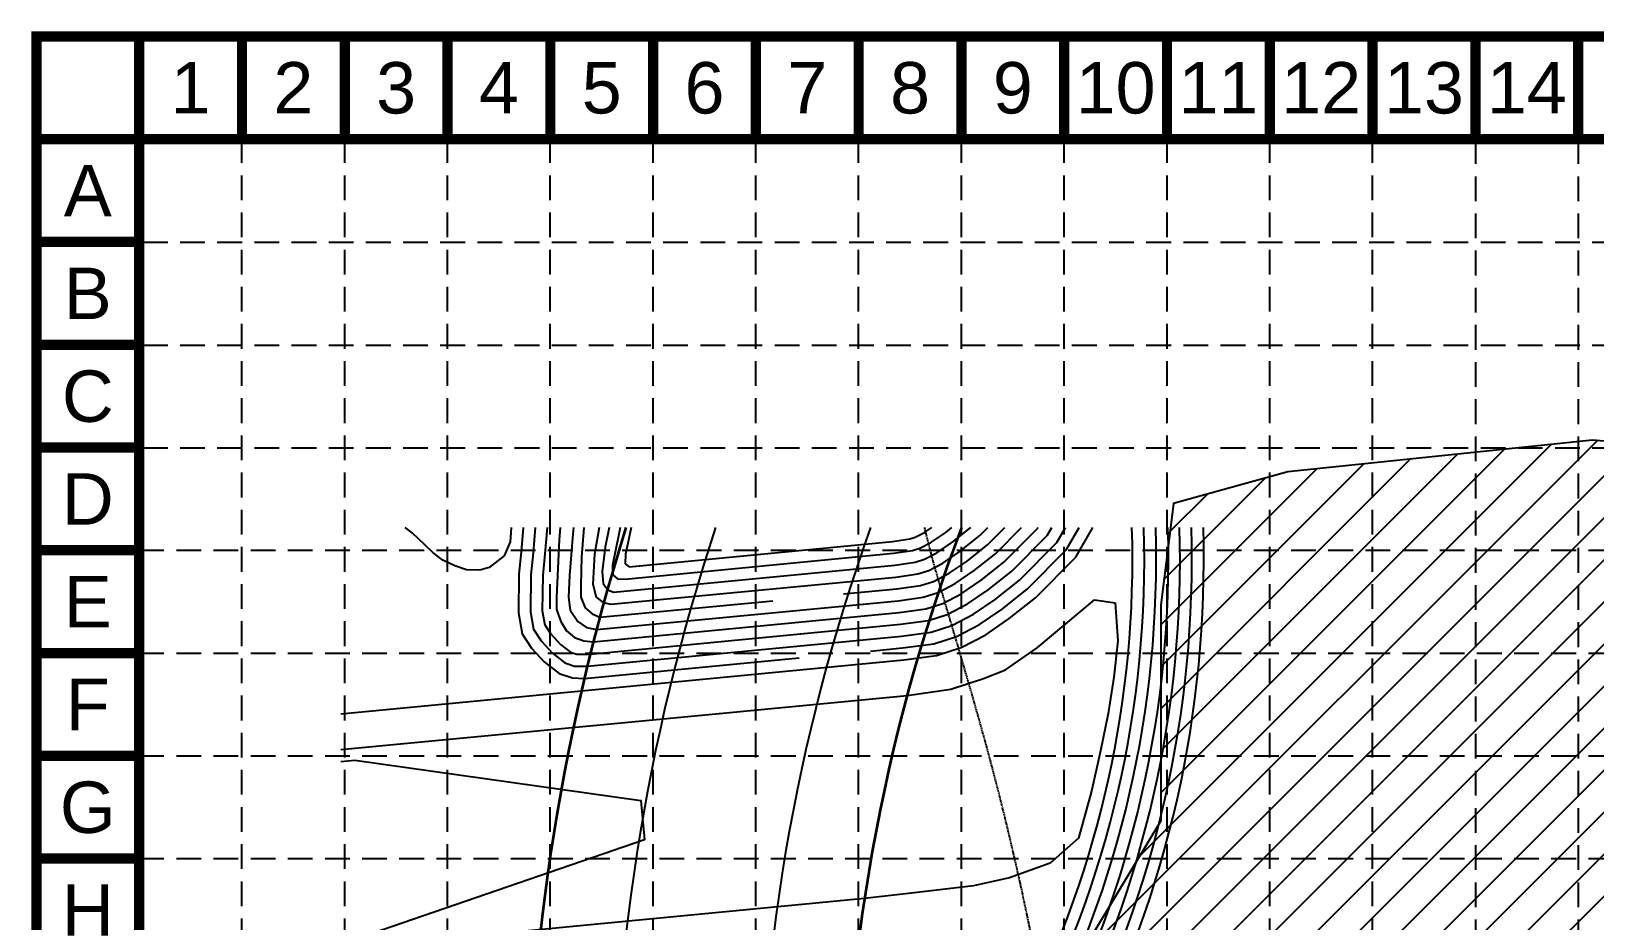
# Model space of a CAD drawing. Header units: inches. Extents: x 2387375 to 2389038, y 7083851 to 7084891.
# Drawn here: x 2387375.4 to 2387769.8, y 7084666.2 to 7084890.6 of the extents above; entities that cross this region are included whole.
import ezdxf
from ezdxf.enums import TextEntityAlignment as Align

# ---------------------------------------------------------------- set-up
doc = ezdxf.new("R2010")
doc.units = ezdxf.units.IN
doc.header["$MEASUREMENT"] = 0
doc.linetypes.add('add_topo$0$CREEK2', pattern=[1.75, 0.625, -0.125, 0, -0.125, 0, -0.125, 0, -0.125, 0.625])
doc.linetypes.add('HIDDEN', pattern=[0.375, 0.25, -0.125])
for name, color, linetype in [('add_topo$0$CURB', 4, 'Continuous'), ('add_topo$0$LAKES', 8, 'add_topo$0$CREEK2'), ('add_topo$0$ROW-34', 6, 'Continuous'), ('BASE', 7, 'Continuous'), ('GRID', 254, 'HIDDEN'), ('JCTR1$0$TP-CT-MAJR', 251, 'Continuous'), ('JCTR1$0$TP-CT-MINR', 253, 'Continuous'), ('WATER', 5, 'Continuous')]:
    doc.layers.add(name, color=color, linetype=linetype)
doc.layers.add('CRWR1$0$CRW-EX-ROW', color=22, linetype='Continuous', lineweight=35)
doc.styles.get("Standard").update_dxf_attribs({"font": 'ARIAL.TTF'})

msp = doc.modelspace()

# ---------------------------------------------------------------- hatches: boundary and pattern name
at = {"layer": 'WATER'}
h = msp.add_hatch(dxfattribs=at)
h.set_pattern_fill('ANSI31', color=256, scale=60, style=0)
h.paths.add_polyline_path([(2387654.94, 7084521.62), (2387679.64, 7084506.64), (2387723.77, 7084497.76), (2387889.16, 7084510.8), (2387926.35, 7084514.13), (2388016.7, 7084533), (2388141.86, 7084565.74), (2388228.84, 7084591.57), (2388390.66, 7084629), (2388500.85, 7084657.63), (2388592.27, 7084679.7), (2388707.43, 7084710.82), (2388737.54, 7084716.2), (2388780.22, 7084766.43), (2388754.71, 7084793.89), (2388201.91, 7084776.28), (2388014.44, 7084766.67), (2387879.85, 7084777.88), (2387769.29, 7084787.49), (2387692.38, 7084779.48), (2387663.54, 7084771.47), (2387660.34, 7084745.84), (2387660.34, 7084691.39), (2387641.11, 7084659.35), (2387628.29, 7084611.3), (2387633.61, 7084569.81), (2387646.88, 7084529.48)])

# ---------------------------------------------------------------- linework, layer by layer
at = {"layer": 'add_topo$0$CURB', "color": 7, "linetype": 'Continuous'}
for radius, start in [(518.5, 161.7485), (481.5, 160.2902)]:
    msp.add_arc((2388040.42, 7084603.01), radius, start, 180.472, dxfattribs=at)
at = {"layer": 'add_topo$0$LAKES', "ltscale": 0.5}
msp.add_lwpolyline([(2387600.7, 7084765.39), (2387601.7, 7084761.23), (2387602.9, 7084756.69), (2387604.24, 7084751.98), (2387605.66, 7084747.12), (2387607.14, 7084742.12), (2387608.65, 7084737.01), (2387610.17, 7084731.81), (2387611.71, 7084726.53), (2387613.25, 7084721.19), (2387614.77, 7084715.8), (2387616.26, 7084710.4), (2387617.72, 7084704.98), (2387619.12, 7084699.58), (2387620.48, 7084694.2), (2387621.78, 7084688.86), (2387623.02, 7084683.57), (2387624.22, 7084678.34), (2387625.36, 7084673.19), (2387626.44, 7084668.12), (2387627.47, 7084663.15)], dxfattribs=at)
msp.add_lwpolyline([(2387600.7, 7084765.39), (2387601.7, 7084761.23), (2387602.9, 7084756.69), (2387604.24, 7084751.98), (2387605.66, 7084747.12), (2387607.14, 7084742.12), (2387608.65, 7084737.01), (2387610.17, 7084731.81), (2387611.71, 7084726.53), (2387613.25, 7084721.19), (2387614.77, 7084715.8), (2387616.26, 7084710.4), (2387617.72, 7084704.98), (2387619.12, 7084699.58), (2387620.48, 7084694.2), (2387621.78, 7084688.86), (2387623.02, 7084683.57), (2387624.22, 7084678.34), (2387625.36, 7084673.19), (2387626.44, 7084668.12), (2387627.47, 7084663.15)], dxfattribs=at)
at = {"layer": 'add_topo$0$ROW-34', "color": 7, "linetype": 'Continuous'}
msp.add_arc((2388040.42, 7084603.01), 540, 162.4992, 177.8184, dxfattribs=at)
at = {"layer": 'BASE', "const_width": 2.59}
for points in [[(2387376.68, 7083852.09), (2389036.25, 7083852.09), (2389036.25, 7084889.32), (2387376.68, 7084889.32)], [(2387402.61, 7083878.02), (2389010.32, 7083878.02), (2389010.32, 7084863.39), (2387402.61, 7084863.39)]]:
    msp.add_lwpolyline(points, close=True, dxfattribs=at)
for points in [[(2387402.61, 7084863.39), (2387402.61, 7084889.32)], [(2387428.54, 7084863.39), (2387428.54, 7084889.32)], [(2387454.47, 7084863.39), (2387454.47, 7084889.32)], [(2387480.4, 7084863.39), (2387480.4, 7084889.32)], [(2387506.33, 7084863.39), (2387506.33, 7084889.32)], [(2387532.26, 7084863.39), (2387532.26, 7084889.32)], [(2387558.19, 7084863.39), (2387558.19, 7084889.32)], [(2387584.12, 7084863.39), (2387584.12, 7084889.32)], [(2387610.05, 7084863.39), (2387610.05, 7084889.32)], [(2387635.98, 7084863.39), (2387635.98, 7084889.32)], [(2387661.91, 7084863.39), (2387661.91, 7084889.32)], [(2387687.84, 7084863.39), (2387687.84, 7084889.32)], [(2387713.78, 7084863.39), (2387713.78, 7084889.32)], [(2387739.71, 7084863.39), (2387739.71, 7084889.32)], [(2387765.64, 7084863.39), (2387765.64, 7084889.32)], [(2387402.61, 7084863.39), (2387376.68, 7084863.39)], [(2387402.61, 7084837.46), (2387376.68, 7084837.46)], [(2387402.61, 7084811.53), (2387376.68, 7084811.53)], [(2387402.61, 7084785.6), (2387376.68, 7084785.6)], [(2387402.61, 7084759.67), (2387376.68, 7084759.67)], [(2387402.61, 7084733.74), (2387376.68, 7084733.74)], [(2387402.61, 7084707.81), (2387376.68, 7084707.81)], [(2387402.61, 7084681.88), (2387376.68, 7084681.88)]]:
    msp.add_lwpolyline(points, dxfattribs=at)
at = {"layer": 'CRWR1$0$CRW-EX-ROW', "color": 7}
for radius, start in [(540, 162.4992), (460, 159.3279)]:
    msp.add_arc((2388040.42, 7084603.01), radius, start, 180.472, dxfattribs=at)
at = {"layer": 'GRID', "color": 252, "linetype": 'HIDDEN', "ltscale": 25}
for p, q in [((2387428.45, 7084863.64), (2387428.45, 7083955.7)), ((2387454.38, 7084863.64), (2387454.38, 7083955.7)), ((2387480.31, 7084863.64), (2387480.31, 7083955.7)), ((2387506.24, 7084863.64), (2387506.24, 7083955.7)), ((2387532.17, 7084863.64), (2387532.17, 7083955.7)), ((2387558.1, 7084863.64), (2387558.1, 7083955.7)), ((2387584.03, 7084863.64), (2387584.03, 7083955.7)), ((2387609.97, 7084863.64), (2387609.97, 7083955.7)), ((2387635.9, 7084863.64), (2387635.9, 7083955.7)), ((2387661.83, 7084863.64), (2387661.83, 7083955.7)), ((2387687.76, 7084863.64), (2387687.76, 7083955.7)), ((2387713.69, 7084863.64), (2387713.69, 7083955.7)), ((2387739.71, 7084863.39), (2387739.71, 7083955.7)), ((2387765.64, 7084863.39), (2387765.64, 7083955.7)), ((2387403.56, 7084837.38), (2389011.27, 7084837.38)), ((2387403.56, 7084811.44), (2389011.27, 7084811.44)), ((2387403.56, 7084785.51), (2389011.27, 7084785.51)), ((2387402.61, 7084759.67), (2389010.32, 7084759.67)), ((2387402.61, 7084733.74), (2389010.32, 7084733.74)), ((2387402.61, 7084707.81), (2389010.32, 7084707.81)), ((2387402.61, 7084681.88), (2389010.32, 7084681.88))]:
    msp.add_line(p, q, dxfattribs=at)
at = {"layer": 'JCTR1$0$TP-CT-MAJR', "color": 35}
for points, elevation in [([(2387499.51, 7084765.39), (2387498.98, 7084759.31), (2387498.42, 7084753.61), (2387498.29, 7084743.89), (2387499.26, 7084738.6), (2387501.62, 7084734.99), (2387504.81, 7084731.52), (2387508.56, 7084728.6), (2387511.9, 7084727.49), (2387514.93, 7084727.33), (2387569.09, 7084732.51)], 600), ([(2387514.79, 7084765.39), (2387514.19, 7084757.91), (2387514.04, 7084750.84), (2387514.04, 7084747.85), (2387515.13, 7084745.18), (2387516.86, 7084743.61), (2387518.82, 7084742.77), (2387562.5, 7084746.95)], 605), ([(2387453.49, 7084706.37), (2387456.97, 7084706.71), (2387529.17, 7084696.54), (2387530.06, 7084686.58), (2387461.17, 7084662.91), (2387453.49, 7084662.17)], 595)]:
    msp.add_lwpolyline(points, dxfattribs=dict(at, elevation=elevation))
at = {"layer": 'JCTR1$0$TP-CT-MAJR', "color": 35, "flags": 128}
for points, elevation in [([(2387580.32, 7084748.66), (2387593.79, 7084749.95), (2387599.73, 7084750.77), (2387603.02, 7084751.83), (2387606.92, 7084753.86), (2387611.46, 7084756.94), (2387616.72, 7084761.12), (2387620.96, 7084765.39)], 605), ([(2387587.09, 7084734.24), (2387595.22, 7084735.02), (2387603.06, 7084736.09), (2387608.81, 7084737.94), (2387614.62, 7084740.95), (2387620.36, 7084744.85), (2387626.74, 7084749.92), (2387636.51, 7084759.77), (2387639.75, 7084765.39)], 600)]:
    msp.add_lwpolyline(points, dxfattribs=dict(at, elevation=elevation))
at = {"layer": 'JCTR1$0$TP-CT-MAJR', "color": 35, "elevation": 595}
msp.add_lwpolyline([(2387662.07, 7084765.39, -0.128545), (2387632.13, 7084634.56, 0.168712)], format="xyb", dxfattribs=at)
at = {"layer": 'JCTR1$0$TP-CT-MINR', "color": 35}
for p, q in [((2387471.47, 7084764.05, 599), (2387469.69, 7084765.39, 599)), ((2387496.44, 7084765.39, 599), (2387496.35, 7084764.04, 599)), ((2387502.52, 7084765.39, 601), (2387501.97, 7084759.04, 601)), ((2387505.53, 7084765.39, 602), (2387504.95, 7084758.76, 602)), ((2387508.82, 7084765.39, 603), (2387508.54, 7084762.31, 603)), ((2387512.14, 7084765.39, 604), (2387511.99, 7084763.72, 604)), ((2387518.66, 7084765.39, 606), (2387517.47, 7084758.66, 606)), ((2387521.21, 7084765.39, 607), (2387520.2, 7084760.46, 607)), ((2387523.96, 7084765.39, 608), (2387523.61, 7084763.76, 608)), ((2387526.75, 7084765.39, 609), (2387525.31, 7084758.67, 609)), ((2387600.76, 7084764.18, 609), (2387602.55, 7084765.39, 609)), ((2387606.12, 7084764.2, 608), (2387607.63, 7084765.39, 608)), ((2387607.9, 7084761.78, 607), (2387612.46, 7084765.39, 607)), ((2387614.72, 7084763.36, 606), (2387616.74, 7084765.39, 606)), ((2387618.72, 7084758.88, 604), (2387625.19, 7084765.39, 604)), ((2387620.73, 7084756.64, 603), (2387629.3, 7084765.28, 603)), ((2387629.3, 7084765.28, 603), (2387629.37, 7084765.39, 603)), ((2387631.7, 7084763.44, 602), (2387632.83, 7084765.39, 602)), ((2387634.11, 7084761.6, 601), (2387636.29, 7084765.39, 601)), ((2387638.92, 7084757.93, 599), (2387643.21, 7084765.39, 599)), ((2387474.63, 7084761.03, 599), (2387471.47, 7084764.05, 599)), ((2387476.71, 7084759.15, 599), (2387474.63, 7084761.03, 599)), ((2387496.17, 7084761.83, 599), (2387494.66, 7084758.29, 599)), ((2387496.35, 7084764.04, 599), (2387496.17, 7084761.83, 599)), ((2387508.54, 7084762.31, 603), (2387507.91, 7084747.85, 603)), ((2387511.99, 7084763.72, 604), (2387511.21, 7084753.35, 604)), ((2387523.61, 7084763.76, 608), (2387522.02, 7084755.91, 608)), ((2387526.2, 7084755.53, 609), (2387592.65, 7084761.89, 609)), ((2387592.65, 7084761.89, 609), (2387597.07, 7084762.52, 609)), ((2387597.07, 7084762.52, 609), (2387598.38, 7084762.94, 609)), ((2387598.38, 7084762.94, 609), (2387600.76, 7084764.18, 609)), ((2387599.54, 7084760.17, 608), (2387602.3, 7084761.6, 608)), ((2387602.3, 7084761.6, 608), (2387606.12, 7084764.2, 608)), ((2387603.84, 7084759.02, 607), (2387607.9, 7084761.78, 607)), ((2387609.68, 7084759.36, 606), (2387614.72, 7084763.36, 606)), ((2387622.73, 7084754.4, 602), (2387631.7, 7084763.44, 602)), ((2387624.74, 7084752.16, 601), (2387634.11, 7084761.6, 601)), ((2387479.21, 7084757.18, 599), (2387476.71, 7084759.15, 599)), ((2387482.22, 7084755.72, 599), (2387479.21, 7084757.18, 599)), ((2387494.66, 7084758.29, 599), (2387490.91, 7084755.32, 599)), ((2387501.97, 7084759.04, 601), (2387501.42, 7084753.45, 601)), ((2387504.95, 7084758.76, 602), (2387504.42, 7084753.28, 602)), ((2387517.47, 7084758.66, 606), (2387517.02, 7084751.15, 606)), ((2387520.2, 7084760.46, 607), (2387519.4, 7084754.32, 607)), ((2387525.31, 7084758.67, 609), (2387525.19, 7084756.28, 609)), ((2387525.21, 7084752.42, 608), (2387592.93, 7084758.91, 608)), ((2387592.93, 7084758.91, 608), (2387597.73, 7084759.58, 608)), ((2387593.22, 7084755.92, 607), (2387598.4, 7084756.65, 607)), ((2387597.73, 7084759.58, 608), (2387599.54, 7084760.17, 608)), ((2387598.4, 7084756.65, 607), (2387600.7, 7084757.39, 607)), ((2387600.7, 7084757.39, 607), (2387603.84, 7084759.02, 607)), ((2387605.38, 7084756.44, 606), (2387609.68, 7084759.36, 606)), ((2387613.24, 7084754.53, 604), (2387618.72, 7084758.88, 604)), ((2387615.02, 7084752.11, 603), (2387620.73, 7084756.64, 603)), ((2387628.74, 7084747.68, 599), (2387638.92, 7084757.93, 599)), ((2387485.2, 7084754.75, 599), (2387482.22, 7084755.72, 599)), ((2387488.54, 7084754.64, 599), (2387485.2, 7084754.75, 599)), ((2387490.91, 7084755.32, 599), (2387488.54, 7084754.64, 599)), ((2387501.42, 7084753.45, 601), (2387501.29, 7084744.14, 601)), ((2387504.42, 7084753.28, 602), (2387504.29, 7084744.39, 602)), ((2387511.21, 7084753.35, 604), (2387510.9, 7084747.85, 604)), ((2387519.4, 7084754.32, 607), (2387519.63, 7084751.25, 607)), ((2387521.56, 7084746.04, 606), (2387593.51, 7084752.93, 606)), ((2387522.02, 7084755.91, 608), (2387522.13, 7084753.52, 608)), ((2387522.13, 7084753.52, 608), (2387523.27, 7084752.5, 608)), ((2387522.28, 7084749.13, 607), (2387593.22, 7084755.92, 607)), ((2387525.19, 7084756.28, 609), (2387526.2, 7084755.53, 609)), ((2387593.51, 7084752.93, 606), (2387599.07, 7084753.71, 606)), ((2387599.07, 7084753.71, 606), (2387601.86, 7084754.61, 606)), ((2387601.86, 7084754.61, 606), (2387605.38, 7084756.44, 606)), ((2387608.46, 7084751.28, 604), (2387613.24, 7084754.53, 604)), ((2387616.8, 7084749.69, 602), (2387622.73, 7084754.4, 602)), ((2387517.02, 7084751.15, 606), (2387517.93, 7084747.85, 606)), ((2387519.63, 7084751.25, 607), (2387520.88, 7084749.66, 607)), ((2387520.88, 7084749.66, 607), (2387522.28, 7084749.13, 607)), ((2387523.27, 7084752.5, 608), (2387525.21, 7084752.42, 608)), ((2387600.4, 7084747.84, 604), (2387604.18, 7084749.05, 604)), ((2387604.18, 7084749.05, 604), (2387608.46, 7084751.28, 604)), ((2387605.33, 7084746.27, 603), (2387610, 7084748.7, 603)), ((2387610, 7084748.7, 603), (2387615.02, 7084752.11, 603)), ((2387611.54, 7084746.12, 602), (2387616.8, 7084749.69, 602)), ((2387618.58, 7084747.27, 601), (2387624.74, 7084752.16, 601)), ((2387507.91, 7084747.85, 603), (2387507.91, 7084744.71, 603)), ((2387510.9, 7084747.85, 604), (2387511.37, 7084744.55, 604)), ((2387517.93, 7084747.85, 606), (2387519.63, 7084746.48, 606)), ((2387518, 7084739.68, 604), (2387594.08, 7084746.96, 604)), ((2387519.63, 7084746.48, 606), (2387521.56, 7084746.04, 606)), ((2387594.08, 7084746.96, 604), (2387600.4, 7084747.84, 604)), ((2387594.36, 7084743.97, 603), (2387601.07, 7084744.9, 603)), ((2387601.07, 7084744.9, 603), (2387605.33, 7084746.27, 603)), ((2387606.49, 7084743.49, 602), (2387611.54, 7084746.12, 602)), ((2387613.08, 7084743.53, 601), (2387618.58, 7084747.27, 601)), ((2387622.13, 7084742.44, 599), (2387628.74, 7084747.68, 599)), ((2387629.14, 7084735.08, 596), (2387643.63, 7084747.15, 596)), ((2387643.63, 7084747.15, 596), (2387643.63, 7084747.15, 596)), ((2387643.63, 7084747.15, 596), (2387648.85, 7084746.39, 596)), ((2387648.85, 7084746.39, 596), (2387649.49, 7084736.84, 596)), ((2387501.29, 7084744.14, 601), (2387502.1, 7084739.74, 601)), ((2387504.29, 7084744.39, 602), (2387504.94, 7084740.88, 602)), ((2387504.94, 7084740.88, 602), (2387506.37, 7084738.69, 602)), ((2387507.91, 7084744.71, 603), (2387509.01, 7084741.72, 603)), ((2387509.01, 7084741.72, 603), (2387510.42, 7084739.36, 603)), ((2387511.37, 7084744.55, 604), (2387513.25, 7084741.72, 604)), ((2387513.25, 7084741.72, 604), (2387515.45, 7084740.15, 604)), ((2387516.42, 7084733.5, 602), (2387594.65, 7084740.99, 602)), ((2387517.2, 7084736.58, 603), (2387594.36, 7084743.97, 603)), ((2387594.65, 7084740.99, 602), (2387601.73, 7084741.96, 602)), ((2387601.73, 7084741.96, 602), (2387606.49, 7084743.49, 602)), ((2387607.65, 7084740.71, 601), (2387613.08, 7084743.53, 601)), ((2387616.17, 7084738.37, 599), (2387622.13, 7084742.44, 599)), ((2387502.1, 7084739.74, 601), (2387503.99, 7084736.84, 601)), ((2387506.37, 7084738.69, 602), (2387508.89, 7084735.94, 602)), ((2387510.42, 7084739.36, 603), (2387512.47, 7084737.64, 603)), ((2387512.47, 7084737.64, 603), (2387514.82, 7084736.85, 603)), ((2387515.45, 7084740.15, 604), (2387518, 7084739.68, 604)), ((2387515.67, 7084730.41, 601), (2387594.94, 7084738, 601)), ((2387594.94, 7084738, 601), (2387602.4, 7084739.03, 601)), ((2387602.4, 7084739.03, 601), (2387607.65, 7084740.71, 601)), ((2387609.97, 7084735.16, 599), (2387616.17, 7084738.37, 599)), ((2387503.99, 7084736.84, 601), (2387506.85, 7084733.73, 601)), ((2387506.85, 7084733.73, 601), (2387510, 7084731.28, 601)), ((2387508.89, 7084735.94, 602), (2387511.44, 7084733.96, 602)), ((2387511.44, 7084733.96, 602), (2387513.02, 7084733.43, 602)), ((2387513.02, 7084733.43, 602), (2387516.42, 7084733.5, 602)), ((2387514.82, 7084736.85, 603), (2387517.2, 7084736.58, 603)), ((2387595.51, 7084732.03, 599), (2387603.73, 7084733.15, 599)), ((2387603.73, 7084733.15, 599), (2387609.97, 7084735.16, 599)), ((2387621.13, 7084729.53, 596), (2387629.14, 7084735.08, 596)), ((2387649.49, 7084736.84, 596), (2387648.47, 7084727.68, 596)), ((2387510, 7084731.28, 601), (2387512.46, 7084730.46, 601)), ((2387512.46, 7084730.46, 601), (2387515.67, 7084730.41, 601)), ((2387514.21, 7084724.24, 599), (2387595.51, 7084732.03, 599)), ((2387615.63, 7084727.34, 596), (2387621.13, 7084729.53, 596)), ((2387607.39, 7084724.65, 596), (2387615.63, 7084727.34, 596)), ((2387648.47, 7084727.68, 596), (2387647.07, 7084718.51, 596)), ((2387453.49, 7084718.43, 599), (2387514.21, 7084724.24, 599)), ((2387546.28, 7084718.27, 596), (2387596.37, 7084723.07, 596)), ((2387596.37, 7084723.07, 596), (2387607.39, 7084724.65, 596)), ((2387453.49, 7084709.39, 596), (2387546.28, 7084718.27, 596)), ((2387647.07, 7084718.51, 596), (2387645.16, 7084709.09, 596)), ((2387647.07, 7084718.51, 596), (2387647.07, 7084718.51, 596)), ((2387647.07, 7084718.51, 596), (2387647.07, 7084718.51, 596)), ((2387647.07, 7084718.51, 596), (2387647.07, 7084718.51, 596)), ((2387647.07, 7084718.51, 596), (2387647.07, 7084718.51, 596)), ((2387647.07, 7084718.51, 596), (2387647.07, 7084718.51, 596)), ((2387647.07, 7084718.51, 596), (2387647.07, 7084718.51, 596)), ((2387647.07, 7084718.51, 596), (2387647.07, 7084718.51, 596)), ((2387647.07, 7084718.51, 596), (2387647.07, 7084718.51, 596)), ((2387647.07, 7084718.51, 596), (2387647.07, 7084718.51, 596)), ((2387647.07, 7084718.51, 596), (2387647.07, 7084718.51, 596)), ((2387647.07, 7084718.51, 596), (2387647.07, 7084718.51, 596)), ((2387647.07, 7084718.51, 596), (2387647.07, 7084718.51, 596)), ((2387645.16, 7084709.09, 596), (2387642.87, 7084698.91, 596)), ((2387645.16, 7084709.09, 596), (2387645.16, 7084709.09, 596)), ((2387642.87, 7084698.91, 596), (2387639.56, 7084687.07, 596)), ((2387639.56, 7084687.07, 596), (2387632.45, 7084680.71, 596)), ((2387632.45, 7084680.71, 596), (2387622.19, 7084677.01, 596)), ((2387613.11, 7084674.99, 596), (2387597.47, 7084673.14, 596)), ((2387622.19, 7084677.01, 596), (2387613.11, 7084674.99, 596)), ((2387585.6, 7084671.81, 596), (2387453.49, 7084659.16, 596)), ((2387597.47, 7084673.14, 596), (2387585.6, 7084671.81, 596))]:
    msp.add_line(p, q, dxfattribs=at)
for centre, radius, start, end in [((2387396.85, 7084757.25, 598), 256.35, 333.2347, 1.8213), ((2387396.85, 7084757.25, 597), 259.35, 332.2427, 1.8002), ((2387396.85, 7084757.25, 596), 262.35, 332.2427, 1.7796), ((2387396.85, 7084757.25, 594), 268.35, 332.7993, 1.7398), ((2387396.85, 7084757.25, 593), 271.35, 332.6733, 1.7206), ((2387396.85, 7084757.25, 592), 274.35, 332.8136, 1.7018)]:
    msp.add_arc(centre, radius, start, end, dxfattribs=at)
at = {"layer": 'WATER'}
msp.add_lwpolyline([(2388754.71, 7084793.89), (2388201.91, 7084776.28), (2388014.44, 7084766.67), (2387879.85, 7084777.88), (2387769.29, 7084787.49), (2387692.38, 7084779.48), (2387663.54, 7084771.47), (2387660.34, 7084745.84), (2387660.34, 7084691.39), (2387641.11, 7084659.35), (2387628.29, 7084611.3), (2387633.61, 7084569.81), (2387646.88, 7084529.48), (2387654.94, 7084521.62), (2387679.64, 7084506.64), (2387723.77, 7084497.76), (2387889.16, 7084510.8), (2387926.35, 7084514.13), (2388016.7, 7084533), (2388141.86, 7084565.74), (2388228.84, 7084591.57), (2388390.66, 7084629)], dxfattribs=at)

# ---------------------------------------------------------------- texts
at = {"layer": 'BASE'}
for s, height, p in [('1', 12.97, (2387415.57, 7084876.36)), ('2', 12.97, (2387441.5, 7084876.36)), ('3', 12.97, (2387467.43, 7084876.36)), ('4', 12.97, (2387493.36, 7084876.36)), ('5', 12.97, (2387519.29, 7084876.36)), ('6', 12.97, (2387545.23, 7084876.36)), ('7', 12.97, (2387571.16, 7084876.36)), ('8', 12.97, (2387597.09, 7084876.36)), ('9', 12.97, (2387623.02, 7084876.36)), ('10', 12.965, (2387648.95, 7084876.36)), ('11', 12.965, (2387674.88, 7084876.36)), ('12', 12.965, (2387700.81, 7084876.36)), ('13', 12.965, (2387726.74, 7084876.36)), ('14', 12.965, (2387752.67, 7084876.36)), ('A', 12.97, (2387389.64, 7084850.43)), ('B', 12.97, (2387389.64, 7084824.49)), ('C', 12.97, (2387389.64, 7084798.56)), ('D', 12.97, (2387389.64, 7084772.63)), ('E', 12.97, (2387389.64, 7084746.7)), ('F', 12.97, (2387389.64, 7084720.77)), ('G', 12.97, (2387389.64, 7084694.84)), ('H', 12.97, (2387389.64, 7084668.91))]:
    msp.add_text(s, height=height, dxfattribs=at).set_placement(p, align=Align.MIDDLE_CENTER)

doc.saveas('drawing.dxf')
